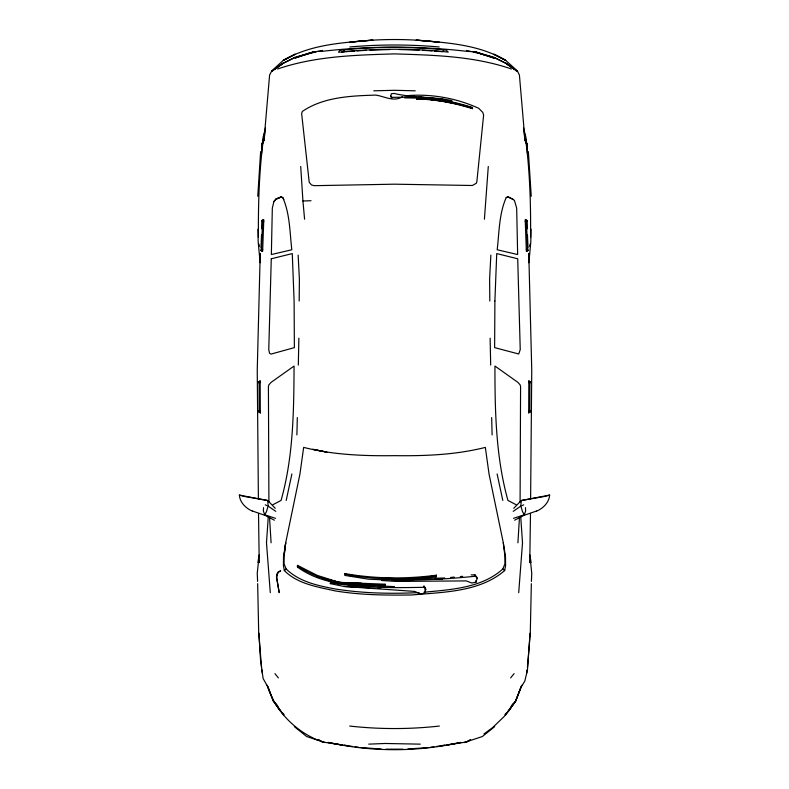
<?xml version="1.0" encoding="UTF-8"?>
<svg xmlns="http://www.w3.org/2000/svg" width="789" height="789" viewBox="0 0 789 789"><rect width="100%" height="100%" fill="white"/><g stroke="black" fill="none" stroke-linecap="round" stroke-linejoin="round"><path stroke-width="1.18" d="M531.342 583.682L530.307 632.285L527.446 667.533M528.699 412.775L530.346 411.7L529.784 410.615L529.902 383.069L530.474 382.034L528.847 380.939L528.699 412.775L530.415 411.7L529.952 410.615M520.089 501.883L520.582 386.62L520.109 384.835L517.88 382.349L494.94 366.057C494.93 411.099 495.768 456.703 507.929 500.423L516.006 504.674M528.709 262.629L528.778 253.318L531.756 370.169L530.612 498.737M299.179 301.013L299.386 279L298.143 255.143M530.484 513.432L529.774 562.636L529.656 560.358M284.148 555.515L285.707 542.704L283.507 556.847L283.429 565.693L284.346 570.575C297.561 583.959 317.365 586.878 334.93 590.862C360.366 595.093 386.176 595.36 411.888 594.965C443.27 592.095 479.544 592.174 504.664 570.575L505.581 565.693L505.502 556.847L503.283 542.704L489.052 474.061L485.343 447.393C455.657 454.898 424.975 456.052 394.5 455.657C364.025 456.052 333.333 454.908 303.657 447.393L299.938 474.061L285.707 542.704L284.139 555.515L284.04 563.8L286.19 569.017C299.337 581.838 317.73 585.616 335.118 588.969C362.851 593.348 391.078 593.999 419.067 592.569M531.017 229.165L530.819 241.819L528.867 262.658M298.321 365.06L298.873 338.175M260.301 412.775L260.153 380.939L258.457 382.034L259.098 383.069L259.216 410.615L258.654 411.7L260.301 412.775L258.654 411.7L259.048 410.615M296.891 434.936L297.315 417.568M476.655 576.897L477.148 578.229L476.073 582.183L471.832 583.002L466.279 580.911L395.605 581.414L381.915 580.517L381.965 579.106M381.915 580.517L382.182 578.002L398.09 578.712L395.624 578.692M528.827 412.775L528.886 411.118M262.244 251.316L260.676 250.231L262.629 251.316L263.782 219.638L261.849 220.614L261.8 228.82M260.883 250.231L261.445 249.146L262.579 221.679L262.037 220.624M530.593 237.41C530.819 205.465 529.991 173.235 525.918 141.527M260.972 247.953L261.544 234.797M531.391 581.385L531.756 573.307L530.593 562.202M263.546 507.623L263.378 511.045L264.739 514.822L275.499 518.334M530.08 633.222L527.466 669.979L524.803 681.134L520.681 687.761L515.631 700.987L508.826 710.781L504.141 716.511L492.622 727.606L483.943 733.977M490.857 255.143L489.614 279L489.821 301.013M259.344 560.358L259.226 562.636L258.516 513.432M519.448 517.732L517.909 542.812M526.756 251.316L528.324 250.231L526.371 251.316L525.218 219.638L527.151 220.614L527.2 228.82M513.501 518.334L524.261 514.822L522.486 511.588L520.878 506.074L521.223 500.522L545.189 496.35M257.766 196.264L260.626 151.596M488.292 166.479L484.407 219.214M268.29 516.4L266.485 542.812L270.292 592.687M391.591 580.191L412.667 579.639L435.942 577.015L436.435 575.181C406.01 579.156 375.071 578.889 344.813 573.554L345.207 575.467L368.414 579.165L381.866 579.807M345.207 575.467L344.813 573.554M435.942 577.015L436.435 575.181M518.708 592.687L522.515 542.812L520.701 516.4M529.784 246.424L530.001 244.186M297.374 566.67L297.512 565.368L317.198 575.368L338.974 582.331L385.131 584.215L384.539 586.02C354.715 585.872 323.076 585.458 297.798 567.301L297.374 566.67L301.753 568.899M297.798 567.301L297.512 565.368M264.719 132.749L262.352 144.643L263.132 137.128L265.538 127.907M384.539 586.02L385.131 584.215M521.598 500.463L549.617 495.088C549.183 502.376 543.157 508.333 536.727 511.085M264.739 134.219L263.95 140.925L269.601 75.034L271.722 70.98L283.488 63.041L273.073 70.428M416.592 99.177L416.977 98.102C435.775 97.964 454.523 101.742 472.364 107.482L472.512 108.635C454.365 103.172 435.627 99.029 416.592 99.177L416.977 98.102M330.344 583.633L330.778 581.148L330.344 583.633L343.925 586.454L414.748 591.415L420.202 593.87M257.914 562.35L259.157 554.953M526.608 673.589L527.111 669.96M472.512 108.635L472.364 107.482M444.108 101.13L451.397 102.097L451.702 100.617C432.816 96.465 412.617 97.964 394.086 93.427L391.324 93.753L390.742 96.869M451.702 100.617L451.397 102.097M258.417 562.202L257.244 573.307L257.608 581.385M263.082 141.527C259.019 173.235 258.19 205.465 258.417 237.41M262.352 144.643L265.272 129.751M286.2 500.423L291.891 473.962M424.867 590.024L425.419 588.091L423.851 585.961L425.754 589.452L424.502 593.328L421.277 593.732M243.811 496.35L267.777 500.522L268.122 506.074L266.514 511.588L264.739 514.822M273.911 201.55L272.323 208.128L271.357 254.541L291.812 249.768C289.78 232.331 289.967 213.868 282.797 197.566L281.357 197.043L279.414 197.566L275.963 199.134L273.911 201.55L275.963 199.134L281.032 197.053L282.787 197.566L283.833 199.489M524.261 514.822L525.622 511.045L525.454 507.623M423.93 592.243C451.022 589.551 481.546 588.15 502.8 569.017L504.96 563.8L504.852 555.515L503.283 542.704M511.193 706.983L508.826 710.781M528.117 250.231L527.555 249.146L526.421 221.679L526.963 220.624M506.213 197.566C499.023 213.858 499.23 232.341 497.188 249.768L517.643 254.541L516.677 208.128L514.418 200.357L509.586 197.566L507.968 197.053L506.213 197.566L507.643 197.043L509.586 197.566M509.941 709.163L515.631 700.987L521.805 685.266L515.7 701.165L508.363 710.83M505.424 715.1L508.866 710.149M510.246 708.177L513.688 703.226M443.941 49.776C409.333 46.62 374.282 46.354 339.743 50.417L338.481 52.242C374.933 48.445 411.769 48.178 448.231 52.094L446.337 50.21L443.941 49.776L442.511 51.699L434.394 51.068M511.361 705.849L512.84 704.015M510.611 677.899L514.103 673.628M513.767 508.313L521.223 500.522M504.97 714.479L506.617 712.802M273.753 69.047L283.705 59.974L295.194 54.165L283.379 60.457C310.146 44.362 342.515 42.675 372.921 40.121L349.754 42.231C379.46 38.622 409.56 38.622 439.276 42.231L416.109 40.121C446.515 42.675 478.874 44.362 505.65 60.447L493.825 54.165L505.315 59.974L515.266 69.047M295.165 57.41L283.498 63.13L295.155 57.262L313.608 51.906L295.194 58.041L309.929 52.814L322.385 50.476M284.346 570.575L286.19 569.017M494.654 726.649L482.385 736.512L464.307 742.538L466.713 742.094L470.658 739.51M513.225 511.351L520.878 506.074M258.526 382.034L260.153 380.939M261.849 220.614L263.437 219.618M469.761 740.279L465.826 742.094L446.525 745.072M272.994 504.674L281.071 500.423C293.39 456.703 293.824 411.108 294.06 366.057L271.11 382.349L268.891 384.835L268.418 386.62L268.911 501.883M522.229 505.601L523.728 504.812M514.635 520.198L523.768 515.444L536.589 511.006M259.098 383.069L260.212 382.566M402.725 96.534C394.007 102.392 384.687 96.386 375.761 95.094C350.888 95.854 323.441 96.958 302.295 111.466L301.645 113.626L309.219 182.308L311.468 184.932L314.101 185.681L394.49 184.182L472.384 185.494L476.329 183.245L476.891 181.362L483.618 115.115L482.76 112.393L478.726 108.31C455.795 97.806 429.67 93.349 404.639 95.893M275.972 199.134L281.032 197.053M526.263 249.649L527.555 249.146M546.185 496.034L549.617 495.088M277.57 68.998C315.028 56.177 355.287 55.052 394.51 53.889C433.703 55.131 474.041 56.068 511.459 68.998M262.579 221.679L263.881 221.275M296.329 57.104L309.12 53.731M311.438 53.11L316.093 51.887M460.825 742.37C417.371 752.134 371.649 752.134 328.194 742.37M447.225 744.865L460.835 742.548M341.45 52.321L344.675 51.778L343.412 49.776M271.722 70.98L272.747 70.813M436.366 746.483L444.818 745.23M428.121 747.577L407.844 749.008M430.449 747.282L433.95 746.838M436.031 575.704C406 580.379 375.14 580.063 345.296 574.155M441.781 745.605L445.341 745.201M439.355 726.048C409.511 729.381 379.509 729.381 349.665 726.048M412.657 578.929L415.024 578.682M419.768 578.199L422.135 577.952M426.869 577.469L430.429 577.104M444.7 577.982L434.936 578.278M450.697 577.43L454.296 577.104M460.293 576.552L462.689 576.335M345.72 51.689L354.626 51.068M382.132 579.412C413.229 580.832 444.651 579.491 475.501 576.207L477.148 578.229M349.843 46.965C379.558 44.342 409.471 44.342 439.177 46.965M356.973 50.91L366.362 50.309M369.883 50.082L389.815 49.539M493.855 57.41L505.532 63.13L493.865 57.262L475.422 51.906L493.835 58.041L475.422 51.906L466.615 51.305C418.712 45.772 370.307 45.772 322.405 51.305L318.371 51.443M368.749 744.145L385.062 743.475L420.271 744.145M300.708 166.479L302.937 200.998L311.034 200.731M402.992 749.165L386.028 749.165M373.789 90.814L394.5 90.301L415.211 90.814M395.605 581.414L408.998 581.099M404.55 97.866L416.493 98.083M394.539 586.631L378.907 585.911M404.451 579.737L412.667 579.639M471.181 574.895L475.008 574.875L476.102 576.226M530.474 382.034L528.847 380.939M412.854 578.82L442.373 579.037M416.888 98.881C435.696 98.517 454.395 102.639 472.256 108.261M399.204 49.539L419.146 50.082M384.677 584.708C354.843 584.945 323.224 583.949 297.936 565.989M338.954 582.647L361.352 583.189M421.385 98.556L435.528 99.483M381.186 749.008L360.898 747.577M371.905 585.043L377.862 585.26M352.959 584.274L356.49 584.432M343.925 586.454L357.378 587.144M362.269 587.391L369.607 587.775M378.178 588.209L380.623 588.338M390.525 96.061L391.531 97.333L412.913 97.185L432.175 99.02M424.186 587.312C393.129 587.874 361.303 588.229 330.601 582.548M422.667 50.309L432.047 50.91M353.689 584.225L357.289 584.462M365.702 585.024L374.104 585.586M415.616 96.652L413.229 96.426L415.606 96.722M419.186 96.988L423.959 97.441M426.336 97.668L443.033 99.266M434.581 99.246L451.525 101.268M421.287 98.605L435.696 100.183M343.679 745.201L347.239 745.605M466.644 50.476L470.658 51.443M419.166 97.155L421.533 97.451M355.07 746.838L358.571 747.282M349.468 575.516L351.835 575.842M431.839 99.769L446.16 101.811M344.211 745.23L352.653 746.483M446.16 100.597L448.32 100.943M516.272 70.813L517.476 71.168L519.409 75.034L525.05 140.925L524.261 134.219M267.402 500.463L239.383 495.088C239.817 502.376 245.843 508.333 252.273 511.085M328.185 742.548L341.795 744.865M446.15 101.998L460.115 104.454M342.495 745.072L323.194 742.094L319.259 740.279M336.824 582.252L339.24 582.696M239.383 495.088L242.815 496.034M312.73 449.257L326.971 452.176L313.588 449.424M446.268 101.031L457.817 103.754M472.927 51.887L477.582 53.11M479.909 53.731L492.691 57.104M317.079 576.424L338.974 582.331M462.393 104.937L472.621 107.856M525.119 221.275L526.421 221.679M322.79 578.593L338.816 583.959M261.445 249.146L262.737 249.649M507.968 197.053L513.028 199.134M252.411 511.006L265.232 515.444L274.365 520.198M528.788 382.566L529.902 383.069M317.267 739.875C293.873 730.062 274.602 709.636 267.195 685.266L273.379 700.987L280.194 710.781M303.943 570.013L306.122 571.118M265.272 504.812L266.771 505.601M525.563 219.618L527.151 220.614M318.361 739.51L322.306 742.094L324.723 742.538L306.635 736.512L294.366 726.649M517.308 70.98L505.532 63.041L516.894 71.109M268.122 506.074L275.775 511.351M502.8 569.017L504.664 570.575M282.403 712.802L284.05 714.479M267.777 500.522L275.233 508.313M258.92 633.222L260.528 660.038L263.102 678.491L268.319 687.761L273.31 701.165L280.657 710.83M274.907 673.628L278.399 677.899M276.17 704.015L277.649 705.849M275.331 703.226L278.773 708.177M280.154 710.149L283.596 715.1M279.079 709.163L277.827 706.983M475.008 574.875L475.501 576.207M475.58 580.852L476.073 582.183M529.843 554.953L531.086 562.35M391.531 97.333L391.748 98.142M523.462 127.907L525.869 137.128L526.648 144.643L524.281 132.749M425.419 588.091L425.754 589.452M497.109 473.962L502.8 500.423M523.728 129.751L526.648 144.643M260.133 262.658L258.181 241.819L257.983 229.165M261.563 667.533L258.693 632.285L257.658 583.682M261.899 669.96L262.392 673.589M259.009 244.186L259.226 246.424M302.937 200.998L304.593 219.214M528.374 151.596L531.234 196.264M271.091 542.812L269.552 517.732M527.456 234.797L528.028 247.953M260.114 411.118L260.173 412.775M491.685 417.568L492.109 434.936M490.127 338.175L490.679 365.06M258.388 498.737L257.244 370.169L260.222 253.318L260.291 262.629M527.338 143.233L527.338 153.086M527.338 669.831L527.338 671.094M261.662 143.233L261.662 153.086M261.662 669.831L261.662 671.094M494.9 301.013L494.624 347.624L518.708 353.995L520.237 349.645L517.712 258.782L496.725 253.585L494.9 301.013M271.278 258.782L268.763 349.645L269.552 353.225L271.002 354.103L294.376 347.624L294.1 301.013L292.275 253.585L271.278 258.782M277.156 574.668L276.673 577.873L279.207 592.687L276.495 576.71L276.919 574.027L278.27 571.847L280.687 570.802L278.27 572.429L277.156 574.668M283.488 62.972L271.554 71.168L283.488 63.041M517.476 71.168L505.532 63.041L517.476 71.168"/></g></svg>
